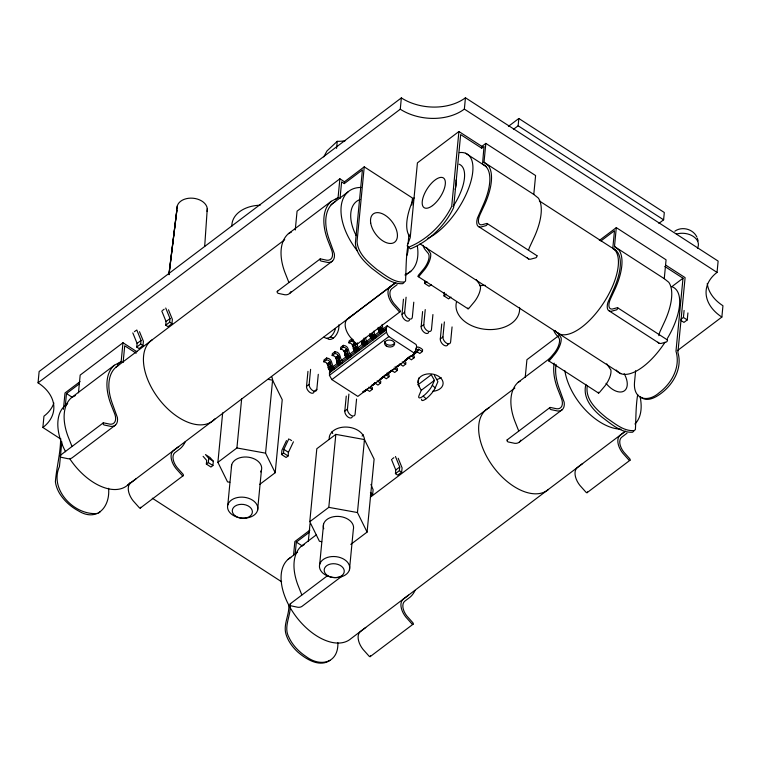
<?xml version="1.0" encoding="UTF-8"?>
<svg xmlns="http://www.w3.org/2000/svg" width="761" height="761" viewBox="0 0 761 761"><rect width="100%" height="100%" fill="white"/><g stroke="black" fill="none" stroke-linecap="round" stroke-linejoin="round"><path stroke-width="1.14" d="M204.68 246.478L207.277 208.628M60.775 439.059L42.873 427.482A45.555 31.42 5.5 0 0 38.05 382.831L39.134 371.511L401.361 97.903A45.555 31.42 5.5 0 0 465.447 97.779L718.127 261.09L717.043 272.4A45.555 31.42 5.5 0 0 721.866 317.052L677.29 350.716M42.873 427.482L43.957 416.172A45.555 31.42 5.5 0 0 53.86 402.988M60.623 438.564C60.595 453.252 56.495 467.425 55.391 481.827C55.934 485.879 57.427 489.713 59.463 493.233C64.019 500.671 70.687 506.712 78.345 510.84C96.685 522.341 110.316 507.178 108.595 488.296M63.429 409.342L65.008 392.98L80.067 381.603M61.831 441.818L59.453 466.541C49.046 489.513 74.397 515.644 97.284 513.475M65.237 406.507L66.483 393.561L79.154 383.982M78.469 392.781L80.171 375.087L122.978 342.745L136.942 351.772M117.441 364.433L121.161 361.627L122.978 342.745M123.111 362.483L124.718 345.808L136.162 353.209M139.501 331.691L143.401 341.27L142.982 345.57L139.035 348.557L136.733 347.073L137.085 343.42L132.814 332.909M136.733 347.073L140.69 344.086L141.042 340.433L136.761 329.922M168.476 309.803L172.376 319.382L171.957 323.682L168.01 326.669L165.708 325.185L166.06 321.532L161.789 311.021M165.708 325.185L169.665 322.198L170.017 318.545L165.736 308.034M213.327 461.242L208.733 458.274L205.48 454.574L210.065 457.542L213.327 461.242L212.918 465.542L210.94 467.035L206.345 464.067L206.697 460.415L203.12 456.353M206.345 464.067L208.324 462.574L208.733 458.274M229.832 482.293L227.539 481.884L217.903 462.327L222.659 412.89M227.805 504.962L231.667 464.819M217.903 462.327L236.918 447.963L241.675 398.526M257.57 510.355A15.182 10.473 5.5 0 0 237.679 497.494A15.182 10.473 5.5 0 0 232.809 515.121A15.182 10.473 5.5 0 0 257.57 510.355L261.442 470.212M259.805 484.338L275.197 472.714L265.56 453.156L272.59 380.177L268.005 379.349M295.258 230.022L297.075 211.139L339.882 178.806L344.476 181.774L344.305 183.601L341.622 181.869L340.015 198.535M275.197 472.714L282.226 399.734L272.59 380.177M293.432 441.789L288.448 452.319L288.096 455.972L286.117 457.466L281.522 454.498L281.941 450.198L286.478 440.6M281.522 454.498L283.501 453.004L283.853 449.351L288.838 438.821M314.207 391.325A5.08 2.939 52.9 0 1 310.012 392.505A5.08 2.939 52.9 0 1 306.521 386.35L307.967 371.339M310.602 369.351L309.156 384.362L306.521 386.35M288.78 604.643C289.675 614.755 282.987 624.248 286.003 634.246C288.058 641.114 292.443 647.021 297.608 651.882C305.912 659.102 319.335 667.635 329.979 660.415M293.508 555.559L294.859 541.528L309.908 530.16M290.207 605.67C290.759 616.391 283.206 626.978 288.933 637.337C292.576 645.261 298.854 651.739 306.074 656.524C320.381 667.416 338.578 663.173 337.884 642.731M295.192 553.884L296.333 542.108L309.004 532.529M336.562 148.376L337.237 141.327A31.724 21.879 5.5 0 0 345.237 140.747M315.083 390.659L316.833 389.337L318.288 374.317M335.278 199.791L338.065 197.679L339.882 178.806M331.33 371.511C326.26 369.741 330.217 362.426 323.815 361.798L323.986 359.982L326.621 357.984C333.128 358.621 330.93 365.09 334.146 367.696L333.965 369.523C328.895 367.744 332.852 360.438 326.44 359.81L326.621 357.984M321.713 541.68L319.42 541.261L309.784 521.713L316.814 448.733L335.829 434.369L364.471 439.563L374.108 459.111L367.087 532.091L350.792 544.4M308.319 541.337L310.022 523.635M416.448 351.335L419.787 353.485L422.422 351.496L418.312 349.166L417.447 351.458L357.841 396.395L331.872 379.606L329.437 375.325L329.951 369.646M339.701 365.194C334.621 363.416 338.578 356.11 332.176 355.482L332.348 353.656L334.983 351.668C341.499 352.305 339.292 358.773 342.507 361.38L342.336 363.206C337.256 361.427 341.213 354.122 334.811 353.494L334.983 351.668M319.687 564.339L323.549 524.205M348.062 358.878C342.983 357.099 346.949 349.794 340.538 349.166L340.709 347.339L343.344 345.351C349.86 345.989 347.653 352.457 350.869 355.064L350.697 356.88C345.637 355.102 349.527 347.825 343.173 347.178L343.344 345.351M309.784 521.713L328.8 507.349L335.829 434.369M411.796 205.042L412.472 198.022L364.234 166.849L357.033 241.646C358.031 253.879 368.257 262.326 377.037 269.603C385.152 274.997 393.97 282.959 404.31 282.008L405.546 281.056C406.155 269.689 405.908 257.551 407.858 245.946M356.424 352.552C351.344 350.783 355.311 343.477 348.899 342.85L349.08 341.023L351.715 339.035L353.437 340.148M348.899 342.85L351.534 340.861L351.715 339.035M352.267 416.923A5.08 2.939 52.9 0 1 347.796 416.885A5.08 2.939 52.9 0 1 344.809 411.092L346.255 396.081M356.567 399.059L355.121 414.079A5.08 2.939 52.9 0 1 351.934 415.772L350.935 415.249A5.08 2.939 52.9 0 1 347.435 409.114L348.89 394.093M349.461 569.742A15.182 10.473 5.5 0 0 329.561 556.881A15.182 10.473 5.5 0 0 324.69 574.498A15.182 10.473 5.5 0 0 349.461 569.742L353.323 529.599A15.182 10.473 5.5 0 0 337.96 516.386A15.182 10.473 5.5 0 0 323.758 528.762M367.087 532.091L357.451 512.543L364.471 439.563M366.26 389.242L369.599 391.392L372.234 389.404L372.405 387.577L370.683 386.464M38.05 382.831L400.267 109.213L401.361 97.903M374.631 382.926L377.96 385.076L380.595 383.087L380.776 381.261L379.045 380.148M415.04 352.98L414.812 353.446L388.842 336.581C386.293 333.546 385.408 329.446 387.168 325.813L416.02 344.457C418.845 348.614 409.504 359.221 417.665 350.992M370.322 495.82L372.69 494.032L373.109 489.732L370.94 484.415M382.992 376.6L386.331 378.759L388.957 376.771L389.137 374.945L386.54 373.27M408.086 243.606L408.99 234.255M409.485 320.048A5.08 2.939 52.9 0 1 406.517 320.876L405.508 320.362A5.08 2.939 52.9 0 1 402.017 314.217L403.463 299.206M391.354 370.284L394.693 372.443L397.328 370.455L397.499 368.628L394.911 366.954M413.784 302.184L412.338 317.194A5.08 2.939 52.9 0 1 408.143 318.374A5.08 2.939 52.9 0 1 404.652 312.229L406.098 297.218M399.715 363.967L403.054 366.127L405.689 364.129L405.86 362.312L404.139 361.19M398.193 458.265L402.084 467.844L401.665 472.143L397.718 475.13L395.425 473.637L395.768 469.994L391.496 459.482M395.425 473.637L399.373 470.659L399.725 467.007L395.454 456.495M409.837 356.319L408.086 357.651L411.416 359.801L414.051 357.813L414.231 355.986L412.5 354.873M431.506 284.519L429.128 286.307L424.533 283.339L424.762 280.99M428.633 332.414A5.08 2.939 52.9 0 1 425.665 333.251L424.648 332.738A5.08 2.939 52.9 0 1 421.166 326.583L422.602 311.572M432.923 314.55L431.477 329.57A5.08 2.939 52.9 0 1 427.282 330.75A5.08 2.939 52.9 0 1 423.791 324.595L425.237 309.584M426.093 398.745L423.183 396.12A10.121 2.578 -47.8 0 1 419.14 395.216L421.261 390.307L418.084 384.705L418.721 378.074M422.422 351.496L422.593 349.67C421.128 348.024 415.925 344.752 415.839 349.375M458.912 131.529L451.711 206.326C443.035 224.172 426.997 239.848 408.628 247.211L407.173 245.908L410.217 237.67L417.418 162.873L458.912 131.529L481.884 146.369L481.703 148.195L460.652 134.592L453.623 207.563C445.195 225.684 428.881 241.418 410.436 248.876L408.98 247.572M450.95 297.085L448.581 298.883L443.986 295.915L444.329 292.376M447.991 343.924A5.08 2.939 52.9 0 1 444.805 345.618L443.787 345.104A5.08 2.939 52.9 0 1 440.305 338.959L441.741 323.948M717.043 272.4L464.362 109.089L465.447 97.779M452.063 326.926L450.626 341.936A5.08 2.939 52.9 0 1 446.422 343.116A5.08 2.939 52.9 0 1 442.931 336.971L444.376 321.96M481.703 148.195L484.015 146.454L482.512 164.262A50.616 22.012 -57.1 0 1 483.501 204.357L477.413 218.188A15.182 6.602 -57.1 0 0 480.838 227.025L486.013 225.617A1.256 0.552 -57.1 0 0 487.135 224.343A1.256 0.552 -57.1 0 0 486.84 223.458L481.808 224.818A12.652 5.498 -57.1 0 1 479.991 214.631L484.843 204.195A53.146 23.106 -57.1 0 0 488.533 165.879L484.015 162.264L485.832 143.391L535.601 175.553L533.784 194.436L538.303 198.041A53.146 23.106 -57.1 0 1 534.612 236.357L529.77 246.802A12.652 5.498 -57.1 0 0 528.733 249.627M513.409 129.36L518.136 125.793L518.831 118.497L664.315 212.519L663.611 219.824L658.893 223.392M525.223 377.389L526.926 359.687L558.564 335.791M585.922 384.381C582.298 397.708 592.191 409.171 601.742 416.98C610.779 423.544 620.672 432.933 632.524 432.229L633.761 431.278M587.33 385.523C584.781 399.668 597.109 410.15 606.888 418.16C615.002 423.544 623.82 431.506 634.16 430.555L635.397 429.613C636.006 418.236 635.749 406.108 637.708 394.493M615.763 250.426L612.776 248.495L614.488 230.707L600.886 240.98M612.776 248.495L612.986 248.514A50.616 22.012 -57.1 0 1 613.984 288.609L607.887 302.44A15.182 6.602 -57.1 0 0 611.311 311.268L616.486 309.87A1.256 0.552 -57.1 0 0 617.609 308.595A1.256 0.552 -57.1 0 0 617.314 307.71L612.282 309.071A12.652 5.498 -57.1 0 1 610.474 298.883L615.316 288.448A53.146 23.106 -57.1 0 0 619.007 250.131L614.488 246.516L616.305 227.634L666.075 259.805L664.258 278.678L668.776 282.293A53.146 23.106 -57.1 0 1 665.085 320.609L660.244 331.054A12.652 5.498 -57.1 0 0 658.807 335.63M635.625 370.769L634.493 382.545C633.123 399.963 648.058 402.769 659.216 392.695C671.744 383.287 680.724 367.068 675.977 351.202L683.007 278.222L664.819 266.474M680.952 319.306L683.426 317.442L684.101 310.45M681.085 320.543L683.958 322.398L687.25 319.915L687.925 312.923M721.866 317.052L722.95 305.741A45.555 31.42 5.5 0 1 707.264 283.434M169.085 273.76L177.284 205.965M168.999 274.721L176.923 209.865L168.875 274.436M423.183 396.12A10.121 2.578 -47.8 0 0 432.315 385.266L434.436 380.357L431.249 374.754L418.084 384.705M421.613 399.192A10.121 2.578 -47.8 0 0 426.969 398.051A10.121 2.578 -47.8 0 0 435.216 387.891L437.908 381.651L434.436 375.525M364.852 390.888L364.043 391.782L362.626 391.658M367.487 388.9L364.262 391.677M373.213 384.571L371.301 385.456M381.575 378.255L380.253 379.225L384.21 376.257L380.995 379.045M389.946 371.929L389.137 372.823L387.72 372.709M398.307 365.613L397.499 366.507L396.081 366.393M400.942 363.625L397.718 366.402M323.758 156.88L326.945 150.992L337.237 141.327M352.8 314.978L347.273 319.182L345.875 321.075A15.182 8.799 52.9 0 0 350.041 336.847L356.1 343.639A1.256 0.732 52.9 0 0 357.337 344.067A1.256 0.732 52.9 0 0 357.242 342.745M372.633 385.361L375.848 382.583L371.891 385.542M389.356 372.719L392.581 369.941L388.624 372.909M406.441 359.763L405.347 360.267L409.304 357.309L406.089 360.086M414.45 353.77L417.447 351.458M403.91 282.731L402.674 283.682C390.821 284.386 380.928 274.997 371.901 268.433C364.291 261.717 355.882 253.736 355.387 242.892L362.417 169.912L344.305 183.601M98.53 513.085L100.129 511.868M135.896 478.926L130.369 483.121L128.97 485.023A15.182 8.799 52.9 0 0 133.137 500.795L139.196 507.587A1.256 0.732 52.9 0 0 140.252 508.091L183.154 475.72M178.702 446.593L173.175 450.788L171.777 452.69A15.182 8.799 52.9 0 0 175.943 468.462L182.003 475.245A1.256 0.732 52.9 0 0 183.306 475.606A1.256 0.732 52.9 0 0 182.944 474.093L177.056 467.501A12.652 7.325 52.9 0 1 174.745 452.776L180.271 448.571A53.146 30.782 52.9 0 0 185.18 441.932M397.175 284.624L391.658 288.828A12.652 7.325 52.9 0 0 393.96 303.553L399.848 310.155A1.256 0.732 52.9 0 1 400.21 311.658A1.256 0.732 52.9 0 1 398.907 311.306L392.847 304.514A15.182 8.799 52.9 0 1 388.681 288.742L390.089 286.84L395.606 282.645L347.273 319.182M365.746 627.473L360.219 631.678L358.821 633.571A15.182 8.799 52.9 0 0 362.987 649.342L369.047 656.134A1.256 0.732 52.9 0 0 370.198 656.61L413.004 624.267M408.552 595.14L403.026 599.335L401.627 601.238A15.182 8.799 52.9 0 0 405.794 617.009L411.853 623.801A1.256 0.732 52.9 0 0 413.156 624.153A1.256 0.732 52.9 0 0 412.795 622.65L406.907 616.049A12.652 7.325 52.9 0 1 404.595 601.323L410.122 597.119A53.146 30.782 52.9 0 0 415.03 590.479M582.65 463.535L577.123 467.73L575.725 469.632A15.182 8.799 52.9 0 0 579.892 485.404L585.951 492.186A1.256 0.732 52.9 0 0 587.007 492.7A1.256 0.732 52.9 0 0 587.34 491.863M627.026 433.18L621.509 437.375A12.652 7.325 52.9 0 0 623.811 452.101L629.699 458.702A1.256 0.732 52.9 0 1 630.06 460.205A1.256 0.732 52.9 0 1 628.757 459.853L622.698 453.061A15.182 8.799 52.9 0 1 618.531 437.29L619.93 435.397L625.456 431.192L350.926 638.669A50.616 29.318 52.9 0 1 295.62 615.972A50.616 29.318 52.9 0 1 290.807 557.423M134.393 331.71L135.972 330.521M162.578 310.421L164.157 309.232M344.476 181.774L364.234 166.849M137.085 343.42L141.042 340.433M166.06 321.532L170.017 318.545M288.857 282.388L284.738 271.962A53.146 30.782 52.9 0 1 288.429 233.656L331.235 201.313L338.065 197.679M71.953 446.336L67.834 435.91A53.146 30.782 52.9 0 1 71.524 397.594L114.331 365.261L121.161 361.627M64.866 405.803L67.681 403.663M115.672 367.42L284.719 239.725M331.035 204.738L348.053 191.877M60.442 455.24L103.249 422.907M277.346 291.301L320.153 258.959M481.884 146.369L485.832 143.391M508.443 126.345L518.831 118.497M289.551 293.499L332.357 261.156M115.444 425.104L72.637 457.437A15.182 8.799 52.9 0 1 68.052 458.731L61.47 457.351A1.256 0.732 52.9 0 1 60.252 456.086A1.256 0.732 52.9 0 1 60.851 455.192M127.658 485.147L395.72 282.654M405.175 275.511L410.845 271.23M424.533 283.339L426.911 281.551M323.815 361.798L326.44 359.81M332.176 355.482L334.811 353.494M340.538 349.166L343.173 347.178M327.144 363.958L329.779 361.97M335.506 357.641L338.141 355.653M343.877 351.325L346.512 349.328M352.238 344.999L354.873 343.011M327.268 364.034L329.903 362.046M335.63 357.718L338.265 355.729M343.991 351.401L346.626 349.413M352.362 345.085L354.997 343.097L356.367 347.958L359.059 350.564L359.24 348.738L357.841 347.52L357.232 343.715M327.611 364.338L330.312 362.445M335.972 358.022L338.683 356.129M344.333 351.706L347.045 349.813M352.695 345.389L355.406 343.487M327.744 364.529L330.379 362.54M338.75 356.224L336.115 358.212L338.807 356.329M344.476 351.896L347.111 349.908M352.838 345.58L355.473 343.591L352.895 345.684M330.445 362.645L327.81 364.633L330.493 362.75M344.533 352.001L347.168 350.012L344.59 352.105M336.219 358.421L338.854 356.433M352.952 345.779L355.587 343.791M327.962 365.137L330.597 363.149M336.324 358.821L338.959 356.833M344.695 352.505L347.33 350.517M353.056 346.188L355.691 344.2M327.972 365.27L330.607 363.282M336.333 358.954L338.968 356.957M344.704 352.628L347.339 350.64M353.066 346.312L355.701 344.324M357.251 344.115L400.058 311.772M328.096 367.135L330.731 365.137M336.457 360.809L339.092 358.821M344.819 354.493L347.454 352.505M353.19 348.177L355.815 346.188M364.062 338.008L364.186 339.872L361.551 341.86L362.54 344.333L364.795 346.236M373.156 339.92L370.902 338.008L369.913 335.544L372.548 333.546L373.537 336.02L375.791 337.932L375.963 336.105L374.574 334.888L373.965 331.083M381.518 333.603L379.273 331.691L378.274 329.218L380.909 327.23L381.908 329.703L384.153 331.615L384.324 329.789L382.935 328.571L382.146 324.405M328.21 367.82L330.845 365.832M336.571 361.504L339.206 359.515M344.933 355.187L347.568 353.19M353.304 348.861L355.939 346.873M361.665 342.545L364.3 340.557L364.186 339.872M370.027 336.229L372.662 334.241M378.398 329.913L381.023 327.924M328.324 368.181L330.959 366.184M336.685 361.865L339.32 359.867M345.047 355.539L347.682 353.551M353.408 349.223L356.043 347.235M361.779 342.907L364.3 340.557M370.141 336.59L372.776 334.602M378.502 330.274L381.137 328.276M328.467 368.543L331.102 366.555M336.828 362.226L339.463 360.229M345.199 355.901L347.834 353.913M353.561 349.584L356.196 347.596M361.922 343.268L364.414 340.918M370.284 336.952L372.919 334.964M378.655 330.635L381.29 328.647M328.647 368.904L331.282 366.916M337.009 362.588L339.644 360.59M345.37 356.262L348.005 354.274M353.741 349.946L356.367 347.958M362.103 343.63L364.557 341.28M370.464 337.313L373.099 335.325M378.826 330.997L381.461 329.009M328.857 369.256L331.482 367.268M337.218 362.94L339.853 360.952M345.58 356.624L348.215 354.636M353.941 350.307L356.576 348.31M362.312 343.982L364.738 341.641M370.674 337.665L373.309 335.677M379.035 331.349L381.67 329.361M402.017 314.217L404.652 312.229M329.085 369.599L331.72 367.611M332.072 367.43L340.081 361.294M340.481 361.085L348.452 354.978M349.813 354.027L356.814 348.662M357.29 348.386L364.947 341.993M365.689 342.041L373.537 336.02M374.098 335.687L381.908 329.703M382.507 329.342L387.168 325.813M329.342 369.932L331.977 367.944M337.703 363.615L340.338 361.618M346.074 357.29L348.709 355.301M354.436 350.973L357.071 348.985M362.797 344.657L365.432 342.669L367.42 344.248L367.601 342.421L366.26 341.309L365.603 337.399M371.168 338.341L373.794 336.352M379.53 332.024L382.165 330.027M329.618 370.236L332.253 368.248M337.989 363.92L340.624 361.932M346.35 357.603L348.985 355.606M354.712 351.278L357.347 349.289M363.073 344.961L365.708 342.973M371.444 338.645L374.079 336.657M379.806 332.329L382.441 330.341M329.913 370.521L332.547 368.524M338.274 364.196L340.909 362.207M346.645 357.879L349.28 355.891M355.007 351.563L357.641 349.575M363.368 345.247L366.003 343.259M371.729 338.93L374.364 336.942M380.1 332.614L382.735 330.616M334.108 367.725L338.778 364.196M342.507 361.38L347.178 357.851M349.984 355.729L355.587 351.496M358.383 349.385L363.986 345.152M366.792 343.03L372.395 338.807M375.192 336.685L380.795 332.452M383.601 330.341L386.407 328.219M330.531 370.988L333.166 368.999M338.892 364.671L341.527 362.683M347.263 358.355L349.898 356.367M355.625 352.039L358.26 350.05M363.986 345.722L366.621 343.734M372.348 339.406L374.983 337.408M380.719 333.08L383.354 331.092M329.256 373.08L386.227 330.046M329.437 375.325L386.407 332.291M331.872 379.606L388.842 336.581M443.986 295.915L446.355 294.117M421.156 326.593L423.791 324.595M417.199 350.593L418.959 349.261M363.815 391.106L367.097 389.546M383.867 375.944L385.627 374.612L388.957 376.771M388.909 372.148L392.191 370.588M414.003 353.199L417.275 351.639M417.323 350.669L419.083 349.337M364.119 391.173L365.879 389.841M379.967 379.197L381.727 377.875M388.329 372.88L390.964 370.892M396.7 366.564L400.552 364.272M405.061 360.248L406.821 358.916M413.423 353.932L416.058 351.934M364.405 391.192L366.165 389.87M396.985 366.583L400.067 364.291M344.809 411.092L347.444 409.104M440.296 338.959L442.931 336.971M599.316 240.466L616.305 227.634M421.261 390.307L434.436 380.357M392.286 458.883L393.865 457.684M395.768 469.994L399.725 467.007M301.803 594.883L297.684 584.458A53.146 30.782 52.9 0 1 301.375 546.151L316.262 534.897M518.707 430.945L514.588 420.519A53.146 30.782 52.9 0 1 518.279 382.203L551.782 356.899M288.124 559.325L297.58 552.182M370.369 497.199L514.864 388.043M671.697 286.773L683.007 278.222M290.293 603.787L327.515 575.677M507.197 439.848L550.003 407.506M342.507 575.763L302.488 605.994A15.182 8.799 52.9 0 1 297.903 607.278L291.32 605.899A1.256 0.732 52.9 0 1 290.103 604.634A1.256 0.732 52.9 0 1 290.702 603.739M519.392 442.046L562.208 409.713M587.102 492.662L629.908 460.329M408.914 357.955L407.392 358.193M383.82 376.904L382.298 377.142M375.458 383.23L373.936 383.458M674.798 231.22C682.018 226.036 693.1 229.032 696.886 237.042M288.429 233.656L291.358 232.095M71.524 397.594L75.425 395.52M518.279 382.203L520.229 381.166M301.375 546.151L304.305 544.591M236.918 447.963L265.56 453.156M328.8 507.349L357.451 512.543M415.763 351.867L414.821 351.43M330.379 336.895L333.413 338.103M518.136 125.793L663.611 219.824M665.951 265.266L685.1 277.632L677.899 352.438C682.208 366.754 674.855 381.508 664.182 390.888C658.122 396.091 647.573 403.444 640.229 396.671M614.488 246.516L664.258 278.678M484.015 162.264L533.784 194.436M465.589 153.256L486.517 166.773M539.33 200.914L611.073 247.277A50.616 22.012 -57.1 0 1 602.56 304.476A50.616 22.012 -57.1 0 1 555.035 330.455M683.426 317.442L687.25 319.915M487.135 223.506L536.905 255.667M617.618 307.758L667.387 339.92M478.954 226.826L528.724 258.997M609.428 311.078L659.197 343.24M420.034 243.9L620.795 373.651M548.691 360.847L598.46 393.009M418.208 276.595L467.986 308.766A1.256 0.552 -57.1 0 0 468.928 308.281L474.626 301.47A15.182 6.602 -57.1 0 0 480.41 285.679L476.243 279.61M410.721 355.663L414.051 357.813M402.236 361.903L405.689 364.129M351.534 340.861L354.997 343.097M393.865 368.219L397.328 370.455M377.142 380.852L380.595 383.087M368.771 387.168L372.234 389.404M169.665 322.198L171.957 323.682M399.373 470.659L401.665 472.143M289.76 439.42L291.596 440.609M140.69 344.086L142.982 345.57M370.398 492.548L372.69 494.032M283.853 449.351L288.448 452.319M283.501 453.004L288.096 455.972M208.324 462.574L212.918 465.542M66.483 393.561L72.39 397.375M296.333 542.108L302.241 545.922M152.295 498.208L281.627 581.785M432.315 385.266L435.216 387.891M606.717 363.853L610.883 369.932A15.182 6.602 -57.1 0 1 605.1 385.722L599.402 392.533A1.256 0.552 -57.1 0 1 598.527 393.047A1.256 0.552 -57.1 0 1 598.412 392.219M557.632 332.528L561.114 337.77A15.182 6.602 -57.1 0 1 555.33 353.561L549.632 360.372A1.256 0.552 -57.1 0 1 548.595 360.733A1.256 0.552 -57.1 0 1 549.119 359.221L554.655 352.6A12.652 5.498 -57.1 0 0 558.869 337.865L555.435 333.679A53.146 23.106 -57.1 0 1 553.865 330.693M426.474 247.439L430.64 253.518A15.182 6.602 -57.1 0 1 424.857 269.308L419.159 276.119A1.256 0.552 -57.1 0 1 418.122 276.481A1.256 0.552 -57.1 0 1 418.645 274.968L424.181 268.348A12.652 5.498 -57.1 0 0 428.395 253.613L424.952 249.427A53.146 23.106 -57.1 0 1 422.992 245.299M697.352 238.288L698.132 240.914M378.16 327.363L378.274 329.218M369.789 333.679L369.913 335.544M394.731 342.602A5.061 3.491 5.5 0 1 389.48 345.18A5.061 3.491 5.5 0 1 384.733 341.708M519.525 307.415A31.886 21.993 5.5 0 1 486.032 329.399A31.886 21.993 5.5 0 1 456.543 301.813M479.554 285.775A31.886 21.993 5.5 0 1 485.423 285.375M231.877 226.217A31.886 21.993 5.5 0 1 260.119 205.223M231.449 467.549A15.182 10.473 5.5 0 1 248.714 457.237A15.182 10.473 5.5 0 1 260.719 471.944M676.443 234.065A15.182 10.473 5.5 0 1 693.395 236.481A15.182 10.473 5.5 0 1 697.437 248.2M214.84 418.93A50.616 29.318 52.9 0 1 159.696 400.029A50.616 29.318 52.9 0 1 152.219 339.806M129.941 482.74A50.616 29.318 52.9 0 1 69.555 458.436M65.579 451.72A50.616 29.318 52.9 0 1 66.607 404.481M357.261 250.778A50.616 29.318 52.9 0 1 361.114 187.463M417.342 246.012A50.616 29.318 52.9 0 1 405.118 274.512M356.196 235.644A37.86 21.926 52.9 0 1 359.934 199.544M408.2 246.887A37.86 21.926 52.9 0 1 406.831 255.534M672.334 286.868A50.616 22.012 -57.1 0 1 667.359 338.474M665.038 342.212A50.616 22.012 -57.1 0 1 616.286 370.046M459.33 152.609A50.616 22.012 -57.1 0 1 468.9 187.625A50.616 22.012 -57.1 0 1 427.91 238.326M409.551 236.433A50.616 22.012 -57.1 0 1 414.013 197.85M459.092 164.195A37.86 16.457 -57.1 0 1 453.033 206.507M456.039 180.053A25.094 10.911 -57.1 0 1 455.135 189.413M621.052 429.166A50.616 29.318 52.9 0 1 564.824 370.626M640.21 397.347A50.616 29.318 52.9 0 1 634.912 424.01M548.5 489.428A50.616 29.318 52.9 0 1 492.624 465.96A50.616 29.318 52.9 0 1 489.361 407.658M667.083 339.872A1.256 0.552 -57.1 0 1 667.378 340.766A1.256 0.552 -57.1 0 1 666.255 342.041L661.081 343.439A15.182 6.602 -57.1 0 1 657.846 342.165M527.373 257.912A15.182 6.602 -57.1 0 0 530.607 259.187L535.782 257.789A1.256 0.552 -57.1 0 0 536.905 256.514A1.256 0.552 -57.1 0 0 536.61 255.62M468.044 308.795A1.256 0.552 -57.1 0 1 467.939 307.967M114.331 365.261A53.146 30.782 52.9 0 0 110.64 403.577L114.759 414.003A12.652 7.325 52.9 0 1 110.05 424.2L103.658 422.859A1.256 0.732 52.9 0 0 103.068 423.744A1.256 0.732 52.9 0 0 104.276 425.019L110.859 426.398A15.182 8.799 52.9 0 0 117.394 417.542L112.39 403.73A50.616 29.318 52.9 0 1 118.583 365.347M140.585 507.264A1.256 0.732 52.9 0 1 140.252 508.091M370.341 655.525A1.256 0.732 52.9 0 1 370.198 656.61M277.755 291.244A1.256 0.732 52.9 0 0 277.166 292.138A1.256 0.732 52.9 0 0 278.374 293.404L284.956 294.783A15.182 8.799 52.9 0 0 290.949 291.596M331.235 201.313A53.146 30.782 52.9 0 0 327.553 239.629L331.663 250.055A12.652 7.325 52.9 0 1 326.964 260.252L320.562 258.911A1.256 0.732 52.9 0 0 319.972 259.796A1.256 0.732 52.9 0 0 321.18 261.071L327.763 262.45A15.182 8.799 52.9 0 0 334.298 253.594L329.294 239.791A50.616 29.318 52.9 0 1 335.487 201.399M507.606 439.801A1.256 0.732 52.9 0 0 507.016 440.686A1.256 0.732 52.9 0 0 508.224 441.96L514.807 443.34A15.182 8.799 52.9 0 0 520.8 440.153M554.179 363.102A53.146 30.782 52.9 0 0 557.394 388.177L561.513 398.602A12.652 7.325 52.9 0 1 556.805 408.8L550.412 407.458A1.256 0.732 52.9 0 0 549.822 408.353A1.256 0.732 52.9 0 0 551.031 409.618L557.613 410.997A15.182 8.799 52.9 0 0 564.148 402.15L559.145 388.338A50.616 29.318 52.9 0 1 556.082 364.452M624.163 373.689A17.712 10.264 52.9 0 1 623.697 391.24A17.712 10.264 52.9 0 1 606.051 383.325M338.826 324.852A10.121 5.964 -68.3 0 1 335.078 336.533A10.121 5.964 -68.3 0 1 327.125 338.274M335.496 328.438A10.121 5.964 -68.3 0 1 324.091 337.056M316.833 389.337A5.08 2.939 52.9 0 1 313.646 391.03L312.647 390.507A5.08 2.939 52.9 0 1 309.147 384.372M177.066 208.685A15.182 10.473 5.5 0 1 193.018 198.221A15.182 10.473 5.5 0 1 207.059 211.358M464.362 109.089A45.555 31.42 5.5 0 1 400.267 109.213M271.667 376.733A17.712 12.214 5.5 0 1 272.609 379.91M329.247 439.363A17.712 12.214 5.5 0 1 347.083 427.092A17.712 12.214 5.5 0 1 364.452 441.437M363.349 434.807A17.712 12.214 5.5 0 1 362.074 436.091M332.738 433.485A17.712 12.214 5.5 0 1 331.691 431.991M441.152 377.475A12.652 8.723 5.5 0 1 436.776 379.52M417.903 382.621A12.652 8.723 5.5 0 1 429.175 373.832A12.652 8.723 5.5 0 1 443.007 382.07A12.652 8.723 5.5 0 1 432.533 391.335M419.482 386.331A12.652 8.723 5.5 0 1 418.579 384.895M386.293 346.008A5.061 3.491 5.5 0 0 394.55 344.419A5.061 3.491 5.5 0 0 387.92 340.138A5.061 3.491 5.5 0 0 386.293 346.008M235.777 516.262A10.083 6.954 5.5 0 0 252.214 513.095A10.083 6.954 5.5 0 0 239.011 504.562A10.083 6.954 5.5 0 0 235.777 516.262M327.658 575.639A10.083 6.954 5.5 0 0 344.096 572.481A10.083 6.954 5.5 0 0 330.892 563.949A10.083 6.954 5.5 0 0 327.658 575.639M432.543 205.584A17.712 7.705 -57.1 0 0 444.367 178.883A17.712 7.705 -57.1 0 0 424.41 193.96A17.712 7.705 -57.1 0 0 432.543 205.584M370.702 222.992A17.712 10.264 52.9 0 0 392.571 243.206A17.712 10.264 52.9 0 0 388.624 217.95A17.712 10.264 52.9 0 0 370.702 222.992"/></g></svg>
